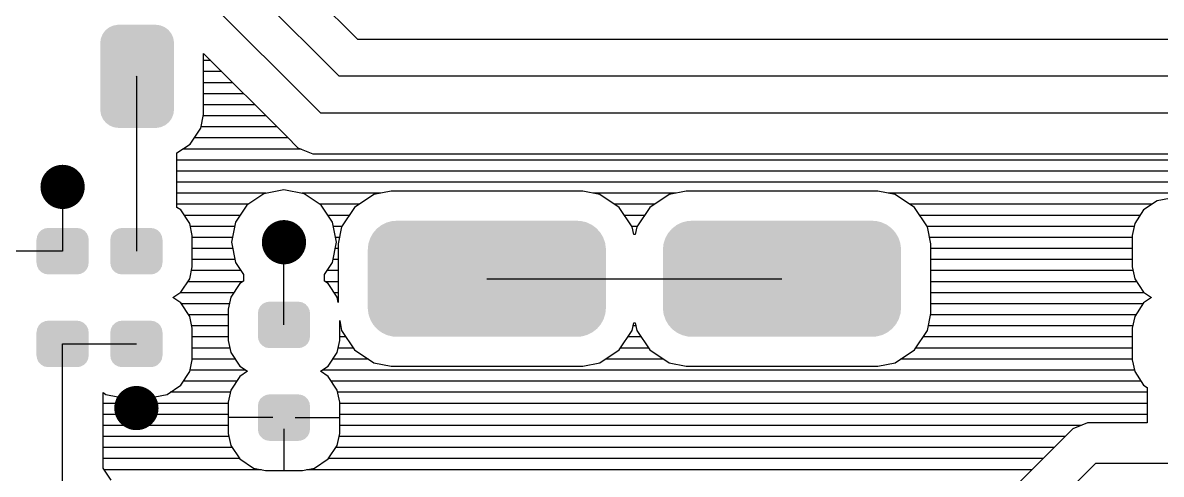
# Model space of a CAD drawing. Extents: x 295 to 953, y 10 to 290.
# Drawn here: x 679.37 to 724.44, y 166.66 to 184.55 of the extents above; entities that cross this region are included whole.
import ezdxf

# ---------------------------------------------------------------- set-up
doc = ezdxf.new("R2010")
doc.units = 0
doc.header["$LTSCALE"] = 5
doc.header["$MEASUREMENT"] = 0
doc.layers.get('0').update_dxf_attribs({"linetype": 'CONTINUOUS', "lineweight": 25})
doc.layers.add('DV-PEI-A6_BOT', color=7, linetype='CONTINUOUS')

msp = doc.modelspace()

# ---------------------------------------------------------------- linework, layer by layer
at = {"const_width": 0.876}
for points in [[(681.389, 178.044, -1), (680.513, 178.044, -1)], [(690.152, 175.853, -1), (689.276, 175.853, -1)], [(684.31, 169.281, -1), (683.434, 169.281, -1)]]:
    msp.add_lwpolyline(points, format="xyb", close=True, dxfattribs=at)
for points in [[(685.134, 184.27), (685.012, 184.36), (682.674, 184.27), (682.784, 184.36)], [(685.012, 184.36), (684.986, 184.379), (682.784, 184.36), (682.826, 184.379)], [(684.986, 184.379), (684.84, 184.437), (682.826, 184.379), (682.952, 184.437)], [(684.84, 184.437), (684.814, 184.447), (682.952, 184.437), (683.009, 184.447)], [(684.814, 184.447), (684.639, 184.469), (683.009, 184.447), (683.133, 184.469)], [(684.639, 184.469), (684.631, 184.47), (683.133, 184.469), (683.171, 184.47)], [(685.361, 183.778), (685.334, 183.923), (682.445, 183.778), (682.464, 183.923)], [(685.334, 183.923), (685.328, 183.96), (682.464, 183.923), (682.478, 183.96)], [(685.328, 183.96), (685.266, 184.094), (682.478, 183.96), (682.532, 184.094)], [(685.266, 184.094), (685.251, 184.127), (682.532, 184.094), (682.556, 184.127)], [(685.251, 184.127), (685.156, 184.243), (682.556, 184.127), (682.641, 184.243)], [(685.156, 184.243), (685.134, 184.27), (682.641, 184.243), (682.674, 184.27)], [(685.362, 183.74), (685.361, 183.778), (682.441, 183.74), (682.445, 183.778)], [(685.362, 181.111), (685.362, 183.74), (682.441, 181.111), (682.441, 183.74)], [(685.357, 181.073), (685.362, 181.111), (682.442, 181.073), (682.441, 181.111)], [(685.338, 180.928), (685.357, 181.073), (682.468, 180.928), (682.442, 181.073)], [(685.324, 180.892), (685.338, 180.928), (682.474, 180.892), (682.468, 180.928)], [(685.27, 180.757), (685.324, 180.892), (682.536, 180.757), (682.474, 180.892)], [(685.246, 180.725), (685.27, 180.757), (682.551, 180.725), (682.536, 180.757)], [(685.161, 180.609), (685.246, 180.725), (682.646, 180.609), (682.551, 180.725)], [(685.128, 180.582), (685.161, 180.609), (682.668, 180.582), (682.646, 180.609)], [(685.018, 180.492), (685.128, 180.582), (682.791, 180.492), (682.668, 180.582)], [(684.976, 180.473), (685.018, 180.492), (682.817, 180.473), (682.791, 180.492)], [(684.851, 180.415), (684.976, 180.473), (682.962, 180.415), (682.817, 180.473)], [(684.793, 180.404), (684.851, 180.415), (682.988, 180.404), (682.962, 180.415)], [(684.669, 180.382), (684.793, 180.404), (683.163, 180.382), (682.988, 180.404)], [(684.631, 180.381), (684.669, 180.382), (683.171, 180.381), (683.163, 180.382)], [(701.685, 176.644), (701.481, 176.692), (693.819, 176.644), (694, 176.692)], [(701.481, 176.692), (701.46, 176.697), (694, 176.692), (694.083, 176.697)], [(701.46, 176.697), (701.228, 176.704), (694.083, 176.697), (694.199, 176.704)], [(694.265, 176.704), (694.231, 176.705), (694.199, 176.704), (694.231, 176.705)], [(713.369, 176.644), (713.165, 176.692), (705.503, 176.644), (705.684, 176.692)], [(713.165, 176.692), (713.144, 176.697), (705.684, 176.692), (705.767, 176.697)], [(713.144, 176.697), (712.912, 176.704), (705.767, 176.697), (705.883, 176.704)], [(705.949, 176.704), (705.915, 176.705), (705.883, 176.704), (705.915, 176.705)], [(681.9, 176.22), (681.888, 176.232), (680.004, 176.22), (680.01, 176.232)], [(681.888, 176.232), (681.799, 176.325), (680.01, 176.232), (680.106, 176.325)], [(681.799, 176.325), (681.782, 176.334), (680.106, 176.325), (680.115, 176.334)], [(681.782, 176.334), (681.67, 176.393), (680.115, 176.334), (680.237, 176.393)], [(681.67, 176.393), (681.642, 176.398), (680.237, 176.393), (680.246, 176.398)], [(681.642, 176.398), (681.526, 176.417), (680.246, 176.398), (680.375, 176.417)], [(684.821, 176.22), (684.809, 176.232), (682.925, 176.22), (682.931, 176.232)], [(684.809, 176.232), (684.72, 176.325), (682.931, 176.232), (683.027, 176.325)], [(684.72, 176.325), (684.703, 176.334), (683.027, 176.325), (683.036, 176.334)], [(684.703, 176.334), (684.591, 176.393), (683.036, 176.334), (683.158, 176.393)], [(684.591, 176.393), (684.563, 176.398), (683.158, 176.393), (683.167, 176.398)], [(684.563, 176.398), (684.447, 176.417), (683.167, 176.398), (683.296, 176.417)], [(702.254, 176.21), (702.237, 176.237), (693.236, 176.21), (693.26, 176.237)], [(702.237, 176.237), (702.103, 176.386), (693.26, 176.237), (693.387, 176.386)], [(702.103, 176.386), (702.082, 176.409), (693.387, 176.386), (693.416, 176.409)], [(702.082, 176.409), (701.919, 176.529), (693.416, 176.409), (693.569, 176.529)], [(701.919, 176.529), (701.896, 176.546), (693.569, 176.529), (693.604, 176.546)], [(701.896, 176.546), (701.71, 176.632), (693.604, 176.546), (693.776, 176.632)], [(701.71, 176.632), (701.685, 176.644), (693.776, 176.632), (693.819, 176.644)], [(713.938, 176.21), (713.921, 176.237), (704.92, 176.21), (704.944, 176.237)], [(713.921, 176.237), (713.787, 176.386), (704.944, 176.237), (705.071, 176.386)], [(713.787, 176.386), (713.766, 176.409), (705.071, 176.386), (705.1, 176.409)], [(713.766, 176.409), (713.603, 176.529), (705.1, 176.409), (705.253, 176.529)], [(713.603, 176.529), (713.58, 176.546), (705.253, 176.529), (705.288, 176.546)], [(713.58, 176.546), (713.394, 176.632), (705.288, 176.546), (705.46, 176.632)], [(713.394, 176.632), (713.369, 176.644), (705.46, 176.632), (705.503, 176.644)], [(681.985, 175.036), (681.985, 175.959), (679.917, 175.036), (679.917, 175.959)], [(681.982, 175.959), (681.963, 176.088), (679.92, 175.959), (679.941, 176.088)], [(681.963, 176.088), (681.956, 176.103), (679.941, 176.088), (679.943, 176.103)], [(681.956, 176.103), (681.9, 176.22), (679.943, 176.103), (680.004, 176.22)], [(684.906, 175.036), (684.906, 175.959), (682.838, 175.036), (682.838, 175.959)], [(684.903, 175.959), (684.884, 176.088), (682.841, 175.959), (682.862, 176.088)], [(684.884, 176.088), (684.877, 176.103), (682.862, 176.088), (682.864, 176.103)], [(684.877, 176.103), (684.821, 176.22), (682.864, 176.103), (682.925, 176.22)], [(702.461, 175.589), (702.435, 175.786), (693.036, 175.589), (693.055, 175.786)], [(702.435, 175.786), (702.431, 175.819), (693.055, 175.786), (693.066, 175.819)], [(702.431, 175.819), (702.366, 176.007), (693.066, 175.819), (693.124, 176.007)], [(702.366, 176.007), (702.355, 176.038), (693.124, 176.007), (693.141, 176.038)], [(702.355, 176.038), (702.254, 176.21), (693.141, 176.038), (693.236, 176.21)], [(714.145, 175.589), (714.119, 175.786), (704.72, 175.589), (704.739, 175.786)], [(714.119, 175.786), (714.115, 175.819), (704.739, 175.786), (704.75, 175.819)], [(714.115, 175.819), (714.05, 176.007), (704.75, 175.819), (704.808, 176.007)], [(714.05, 176.007), (714.039, 176.038), (704.808, 176.007), (704.825, 176.038)], [(714.039, 176.038), (713.938, 176.21), (704.825, 176.038), (704.92, 176.21)], [(702.461, 175.556), (702.461, 175.589), (693.032, 175.556), (693.036, 175.589)], [(702.461, 175.553), (702.461, 175.556), (693.032, 175.553), (693.032, 175.556)], [(702.461, 173.257), (702.461, 175.553), (693.032, 173.257), (693.032, 175.553)], [(714.145, 175.556), (714.145, 175.589), (704.716, 175.556), (704.72, 175.589)], [(714.145, 175.553), (714.145, 175.556), (704.716, 175.553), (704.716, 175.556)], [(714.145, 173.257), (714.145, 175.553), (704.716, 173.257), (704.716, 175.553)], [(681.961, 174.906), (681.982, 175.036), (679.938, 174.906), (679.92, 175.036)], [(681.959, 174.892), (681.961, 174.906), (679.945, 174.892), (679.938, 174.906)], [(681.898, 174.775), (681.959, 174.892), (680.001, 174.775), (679.945, 174.892)], [(684.882, 174.906), (684.903, 175.036), (682.859, 174.906), (682.841, 175.036)], [(684.88, 174.892), (684.882, 174.906), (682.866, 174.892), (682.859, 174.906)], [(684.819, 174.775), (684.88, 174.892), (682.922, 174.775), (682.866, 174.892)], [(681.892, 174.762), (681.898, 174.775), (680.013, 174.762), (680.001, 174.775)], [(681.796, 174.669), (681.892, 174.762), (680.103, 174.669), (680.013, 174.762)], [(681.787, 174.66), (681.796, 174.669), (680.12, 174.66), (680.103, 174.669)], [(681.665, 174.601), (681.787, 174.66), (680.232, 174.601), (680.12, 174.66)], [(681.656, 174.596), (681.665, 174.601), (680.259, 174.596), (680.232, 174.601)], [(681.526, 174.577), (681.656, 174.596), (680.375, 174.577), (680.259, 174.596)], [(684.813, 174.762), (684.819, 174.775), (682.934, 174.762), (682.922, 174.775)], [(684.717, 174.669), (684.813, 174.762), (683.024, 174.669), (682.934, 174.762)], [(684.708, 174.66), (684.717, 174.669), (683.041, 174.66), (683.024, 174.669)], [(684.586, 174.601), (684.708, 174.66), (683.153, 174.601), (683.041, 174.66)], [(684.577, 174.596), (684.586, 174.601), (683.18, 174.596), (683.153, 174.601)], [(684.447, 174.577), (684.577, 174.596), (683.296, 174.577), (683.18, 174.596)], [(690.745, 173.038), (690.726, 173.167), (688.683, 173.038), (688.704, 173.167)], [(690.726, 173.167), (690.719, 173.182), (688.704, 173.167), (688.706, 173.182)], [(690.719, 173.182), (690.663, 173.299), (688.706, 173.182), (688.767, 173.299)], [(690.663, 173.299), (690.651, 173.311), (688.767, 173.299), (688.773, 173.311)], [(690.651, 173.311), (690.562, 173.404), (688.773, 173.311), (688.869, 173.404)], [(690.562, 173.404), (690.545, 173.413), (688.869, 173.404), (688.878, 173.413)], [(690.545, 173.413), (690.433, 173.472), (688.878, 173.413), (689, 173.472)], [(690.433, 173.472), (690.405, 173.477), (689, 173.472), (689.009, 173.477)], [(690.405, 173.477), (690.289, 173.496), (689.009, 173.477), (689.138, 173.496)], [(702.461, 173.254), (702.461, 173.257), (693.032, 173.254), (693.032, 173.257)], [(702.458, 173.22), (702.461, 173.254), (693.033, 173.22), (693.032, 173.254)], [(702.438, 173.023), (702.458, 173.22), (693.058, 173.023), (693.033, 173.22)], [(714.145, 173.254), (714.145, 173.257), (704.716, 173.254), (704.716, 173.257)], [(714.142, 173.22), (714.145, 173.254), (704.717, 173.22), (704.716, 173.254)], [(714.122, 173.023), (714.142, 173.22), (704.742, 173.023), (704.717, 173.22)], [(681.888, 172.558), (681.799, 172.65), (680.01, 172.558), (680.106, 172.65)], [(681.799, 172.65), (681.782, 172.659), (680.106, 172.65), (680.115, 172.659)], [(681.782, 172.659), (681.67, 172.718), (680.115, 172.659), (680.237, 172.718)], [(681.67, 172.718), (681.642, 172.723), (680.237, 172.718), (680.246, 172.723)], [(681.642, 172.723), (681.526, 172.743), (680.246, 172.723), (680.375, 172.743)], [(684.809, 172.558), (684.72, 172.65), (682.931, 172.558), (683.027, 172.65)], [(684.72, 172.65), (684.703, 172.659), (683.027, 172.65), (683.036, 172.659)], [(684.703, 172.659), (684.591, 172.718), (683.036, 172.659), (683.158, 172.718)], [(684.591, 172.718), (684.563, 172.723), (683.158, 172.718), (683.167, 172.723)], [(684.563, 172.723), (684.447, 172.743), (683.167, 172.723), (683.296, 172.743)], [(690.748, 172.115), (690.748, 173.038), (688.68, 172.115), (688.68, 173.038)], [(702.428, 172.991), (702.438, 173.023), (693.063, 172.991), (693.058, 173.023)], [(702.369, 172.802), (702.428, 172.991), (693.128, 172.802), (693.063, 172.991)], [(702.352, 172.771), (702.369, 172.802), (693.138, 172.771), (693.128, 172.802)], [(702.257, 172.599), (702.352, 172.771), (693.24, 172.599), (693.138, 172.771)], [(714.112, 172.991), (714.122, 173.023), (704.747, 172.991), (704.742, 173.023)], [(714.053, 172.802), (714.112, 172.991), (704.812, 172.802), (704.747, 172.991)], [(714.036, 172.771), (714.053, 172.802), (704.822, 172.771), (704.812, 172.802)], [(713.941, 172.599), (714.036, 172.771), (704.924, 172.599), (704.822, 172.771)], [(681.985, 171.361), (681.985, 172.284), (679.917, 171.361), (679.917, 172.284)], [(681.982, 172.284), (681.963, 172.413), (679.92, 172.284), (679.941, 172.413)], [(681.963, 172.413), (681.956, 172.428), (679.941, 172.413), (679.943, 172.428)], [(681.956, 172.428), (681.9, 172.545), (679.943, 172.428), (680.004, 172.545)], [(681.9, 172.545), (681.888, 172.558), (680.004, 172.545), (680.01, 172.558)], [(684.906, 171.361), (684.906, 172.284), (682.838, 171.361), (682.838, 172.284)], [(684.903, 172.284), (684.884, 172.413), (682.841, 172.284), (682.862, 172.413)], [(684.884, 172.413), (684.877, 172.428), (682.862, 172.413), (682.864, 172.428)], [(684.877, 172.428), (684.821, 172.545), (682.864, 172.428), (682.925, 172.545)], [(684.821, 172.545), (684.809, 172.558), (682.925, 172.545), (682.931, 172.558)], [(702.234, 172.572), (702.257, 172.599), (693.256, 172.572), (693.24, 172.599)], [(702.107, 172.423), (702.234, 172.572), (693.39, 172.423), (693.256, 172.572)], [(702.077, 172.4), (702.107, 172.423), (693.411, 172.4), (693.39, 172.423)], [(701.924, 172.28), (702.077, 172.4), (693.574, 172.28), (693.411, 172.4)], [(701.889, 172.263), (701.924, 172.28), (693.598, 172.263), (693.574, 172.28)], [(701.717, 172.177), (701.889, 172.263), (693.783, 172.177), (693.598, 172.263)], [(701.674, 172.166), (701.717, 172.177), (693.808, 172.166), (693.783, 172.177)], [(713.918, 172.572), (713.941, 172.599), (704.94, 172.572), (704.924, 172.599)], [(713.791, 172.423), (713.918, 172.572), (705.074, 172.423), (704.94, 172.572)], [(713.761, 172.4), (713.791, 172.423), (705.095, 172.4), (705.074, 172.423)], [(713.608, 172.28), (713.761, 172.4), (705.258, 172.28), (705.095, 172.4)], [(713.573, 172.263), (713.608, 172.28), (705.282, 172.263), (705.258, 172.28)], [(713.401, 172.177), (713.573, 172.263), (705.467, 172.177), (705.282, 172.263)], [(713.358, 172.166), (713.401, 172.177), (705.492, 172.166), (705.467, 172.177)], [(690.724, 171.985), (690.745, 172.115), (688.701, 171.985), (688.683, 172.115)], [(690.722, 171.971), (690.724, 171.985), (688.708, 171.971), (688.701, 171.985)], [(690.661, 171.854), (690.722, 171.971), (688.764, 171.854), (688.708, 171.971)], [(690.655, 171.841), (690.661, 171.854), (688.776, 171.841), (688.764, 171.854)], [(690.559, 171.748), (690.655, 171.841), (688.866, 171.748), (688.776, 171.841)], [(690.55, 171.739), (690.559, 171.748), (688.883, 171.739), (688.866, 171.748)], [(690.428, 171.68), (690.55, 171.739), (688.995, 171.68), (688.883, 171.739)], [(701.493, 172.118), (701.674, 172.166), (694.013, 172.118), (693.808, 172.166)], [(701.411, 172.113), (701.493, 172.118), (694.033, 172.113), (694.013, 172.118)], [(701.294, 172.106), (701.411, 172.113), (694.265, 172.106), (694.033, 172.113)], [(701.262, 172.104), (701.294, 172.106), (701.262, 172.104), (701.228, 172.106)], [(713.177, 172.118), (713.358, 172.166), (705.697, 172.118), (705.492, 172.166)], [(713.095, 172.113), (713.177, 172.118), (705.717, 172.113), (705.697, 172.118)], [(712.978, 172.106), (713.095, 172.113), (705.949, 172.106), (705.717, 172.113)], [(712.946, 172.104), (712.978, 172.106), (712.946, 172.104), (712.912, 172.106)], [(681.961, 171.232), (681.982, 171.361), (679.938, 171.232), (679.92, 171.361)], [(684.882, 171.232), (684.903, 171.361), (682.859, 171.232), (682.841, 171.361)], [(690.419, 171.675), (690.428, 171.68), (689.022, 171.675), (688.995, 171.68)], [(690.289, 171.656), (690.419, 171.675), (689.138, 171.656), (689.022, 171.675)], [(681.959, 171.217), (681.961, 171.232), (679.945, 171.217), (679.938, 171.232)], [(681.898, 171.1), (681.959, 171.217), (680.001, 171.1), (679.945, 171.217)], [(681.892, 171.087), (681.898, 171.1), (680.013, 171.087), (680.001, 171.1)], [(681.796, 170.995), (681.892, 171.087), (680.103, 170.995), (680.013, 171.087)], [(681.787, 170.986), (681.796, 170.995), (680.12, 170.986), (680.103, 170.995)], [(681.665, 170.927), (681.787, 170.986), (680.232, 170.927), (680.12, 170.986)], [(681.656, 170.922), (681.665, 170.927), (680.259, 170.922), (680.232, 170.927)], [(681.526, 170.902), (681.656, 170.922), (680.375, 170.902), (680.259, 170.922)], [(684.88, 171.217), (684.882, 171.232), (682.866, 171.217), (682.859, 171.232)], [(684.819, 171.1), (684.88, 171.217), (682.922, 171.1), (682.866, 171.217)], [(684.813, 171.087), (684.819, 171.1), (682.934, 171.087), (682.922, 171.1)], [(684.717, 170.995), (684.813, 171.087), (683.024, 170.995), (682.934, 171.087)], [(684.708, 170.986), (684.717, 170.995), (683.041, 170.986), (683.024, 170.995)], [(684.586, 170.927), (684.708, 170.986), (683.153, 170.927), (683.041, 170.986)], [(684.577, 170.922), (684.586, 170.927), (683.18, 170.922), (683.153, 170.927)], [(684.447, 170.902), (684.577, 170.922), (683.296, 170.902), (683.18, 170.922)], [(690.745, 169.363), (690.726, 169.492), (688.683, 169.363), (688.704, 169.492)], [(690.726, 169.492), (690.719, 169.507), (688.704, 169.492), (688.706, 169.507)], [(690.719, 169.507), (690.663, 169.624), (688.706, 169.507), (688.767, 169.624)], [(690.663, 169.624), (690.651, 169.637), (688.767, 169.624), (688.773, 169.637)], [(690.651, 169.637), (690.562, 169.729), (688.773, 169.637), (688.869, 169.729)], [(690.562, 169.729), (690.545, 169.738), (688.869, 169.729), (688.878, 169.738)], [(690.545, 169.738), (690.433, 169.797), (688.878, 169.738), (689, 169.797)], [(690.433, 169.797), (690.405, 169.802), (689, 169.797), (689.009, 169.802)], [(690.405, 169.802), (690.289, 169.822), (689.009, 169.802), (689.138, 169.822)], [(690.748, 168.44), (690.748, 169.363), (688.68, 168.44), (688.68, 169.363)], [(690.724, 168.311), (690.745, 168.44), (688.701, 168.311), (688.683, 168.44)], [(690.722, 168.296), (690.724, 168.311), (688.708, 168.296), (688.701, 168.311)], [(690.661, 168.179), (690.722, 168.296), (688.764, 168.179), (688.708, 168.296)], [(690.655, 168.166), (690.661, 168.179), (688.776, 168.166), (688.764, 168.179)], [(690.559, 168.074), (690.655, 168.166), (688.866, 168.074), (688.776, 168.166)], [(690.55, 168.065), (690.559, 168.074), (688.883, 168.065), (688.866, 168.074)], [(690.428, 168.006), (690.55, 168.065), (688.995, 168.006), (688.883, 168.065)], [(690.419, 168.001), (690.428, 168.006), (689.022, 168.001), (688.995, 168.006)], [(690.289, 167.981), (690.419, 168.001), (689.138, 167.981), (689.022, 168.001)]]:
    msp.add_solid(points)
at = {"layer": 'DV-PEI-A6_BOT'}
for p, q in [((691.905, 182.426), (686.793, 187.537)), ((692.635, 183.886), (689.714, 186.807)), ((691.174, 180.965), (686.063, 186.077)), ((754.706, 183.886), (692.635, 183.886)), ((686.53, 183.337), (689.813, 180.054)), ((686.53, 180.919), (686.53, 183.337)), ((686.816, 183.051), (686.53, 183.051)), ((687.254, 182.613), (686.53, 182.613)), ((683.872, 182.397), (683.901, 182.426)), ((683.872, 182.397), (683.872, 175.497)), ((687.693, 182.175), (686.53, 182.175)), ((753.246, 182.426), (691.905, 182.426)), ((688.131, 181.736), (686.53, 181.736)), ((688.569, 181.298), (686.53, 181.298)), ((686.425, 180.369), (686.53, 180.919)), ((689.007, 180.86), (686.518, 180.86)), ((751.785, 180.965), (691.174, 180.965)), ((686.004, 179.738), (686.425, 180.369)), ((689.445, 180.422), (686.431, 180.422)), ((689.883, 179.984), (686.168, 179.984)), ((689.813, 180.054), (690.269, 179.598)), ((685.478, 179.394), (686.004, 179.738)), ((685.478, 177.226), (685.478, 179.394)), ((690.397, 179.546), (685.712, 179.546)), ((690.269, 179.598), (690.859, 179.359)), ((729.597, 179.107), (685.478, 179.107)), ((690.859, 179.359), (729.761, 179.359)), ((729.381, 178.669), (685.478, 178.669)), ((680.951, 178.044), (680.951, 175.497)), ((729.293, 178.231), (685.478, 178.231)), ((689.013, 177.793), (685.478, 177.793)), ((688.919, 177.776), (688.242, 177.326)), ((689.714, 177.933), (688.919, 177.776)), ((690.514, 177.776), (689.714, 177.933)), ((693.552, 177.793), (690.421, 177.793)), ((691.192, 177.326), (690.514, 177.776)), ((693.278, 177.74), (692.512, 177.226)), ((693.955, 177.875), (693.278, 177.74)), ((701.544, 177.875), (693.955, 177.875)), ((702.222, 177.74), (701.544, 177.875)), ((705.236, 177.793), (701.947, 177.793)), ((702.987, 177.226), (702.222, 177.74)), ((704.962, 177.74), (704.196, 177.226)), ((705.639, 177.875), (704.962, 177.74)), ((713.228, 177.875), (705.639, 177.875)), ((713.906, 177.74), (713.228, 177.875)), ((729.305, 177.793), (713.631, 177.793)), ((714.671, 177.226), (713.906, 177.74)), ((724.766, 177.589), (724.287, 177.495)), ((688.288, 177.355), (685.478, 177.355)), ((685.625, 177.133), (685.478, 177.226)), ((685.981, 176.595), (685.625, 177.133)), ((688.242, 177.326), (687.792, 176.648)), ((692.705, 177.355), (691.145, 177.355)), ((691.642, 176.648), (691.192, 177.326)), ((692.512, 177.226), (691.998, 176.461)), ((704.389, 177.355), (702.794, 177.355)), ((703.501, 176.461), (702.987, 177.226)), ((704.196, 177.226), (703.682, 176.461)), ((724.082, 177.355), (714.478, 177.355)), ((715.185, 176.461), (714.671, 177.226)), ((723.749, 177.133), (723.393, 176.595)), ((724.287, 177.495), (723.749, 177.133)), ((687.973, 176.917), (685.771, 176.917)), ((692.308, 176.917), (691.461, 176.917)), ((703.992, 176.917), (703.191, 176.917)), ((723.603, 176.917), (714.875, 176.917)), ((686.08, 176.122), (685.981, 176.595)), ((687.757, 176.479), (686.004, 176.479)), ((687.792, 176.648), (687.634, 175.853)), ((691.8, 175.853), (691.642, 176.648)), ((692.016, 176.479), (691.677, 176.479)), ((691.998, 176.461), (691.864, 175.783)), ((703.7, 176.479), (703.484, 176.479)), ((703.559, 176.157), (703.501, 176.461)), ((703.682, 176.461), (703.624, 176.157)), ((723.37, 176.479), (715.168, 176.479)), ((715.319, 175.783), (715.185, 176.461)), ((723.393, 176.595), (723.294, 176.122)), ((686.08, 174.878), (686.08, 176.122)), ((687.669, 176.04), (686.08, 176.04)), ((687.634, 175.853), (687.792, 175.053)), ((689.714, 172.576), (689.714, 175.853)), ((691.642, 175.053), (691.8, 175.853)), ((691.916, 176.04), (691.764, 176.04)), ((691.864, 175.783), (691.864, 173.47)), ((703.624, 176.157), (703.559, 176.157)), ((723.294, 176.04), (715.267, 176.04)), ((715.319, 173.032), (715.319, 175.783)), ((723.294, 176.122), (723.294, 174.878)), ((680.951, 175.497), (678.03, 175.497)), ((687.681, 175.602), (686.08, 175.602)), ((691.864, 175.602), (691.753, 175.602)), ((723.294, 175.602), (715.319, 175.602)), ((685.981, 174.405), (686.08, 174.878)), ((687.769, 175.164), (686.08, 175.164)), ((687.792, 175.053), (688.107, 174.574)), ((691.32, 174.574), (691.642, 175.053)), ((691.864, 175.164), (691.665, 175.164)), ((723.294, 175.164), (715.319, 175.164)), ((723.294, 174.878), (723.393, 174.405)), ((688.008, 174.726), (686.051, 174.726)), ((688.107, 174.574), (688.107, 174.305)), ((691.32, 174.305), (691.32, 174.574)), ((691.864, 174.726), (691.426, 174.726)), ((723.323, 174.726), (715.319, 174.726)), ((685.625, 173.867), (685.981, 174.405)), ((688.084, 174.288), (685.905, 174.288)), ((687.967, 174.212), (687.611, 173.674)), ((688.107, 174.305), (687.967, 174.212)), ((691.467, 174.212), (691.32, 174.305)), ((691.864, 174.288), (691.35, 174.288)), ((691.823, 173.674), (691.467, 174.212)), ((697.747, 174.405), (709.431, 174.405)), ((723.469, 174.288), (715.319, 174.288)), ((723.393, 174.405), (723.749, 173.867)), ((685.315, 173.663), (685.625, 173.867)), ((685.625, 173.452), (685.315, 173.663)), ((687.728, 173.85), (685.601, 173.85)), ((687.611, 173.674), (687.511, 173.201)), ((691.864, 173.85), (691.706, 173.85)), ((691.864, 173.47), (691.823, 173.674)), ((723.773, 173.85), (715.319, 173.85)), ((723.749, 173.867), (724.059, 173.663)), ((724.059, 173.663), (723.749, 173.452)), ((685.981, 172.915), (685.625, 173.452)), ((687.558, 173.412), (685.654, 173.412)), ((687.511, 173.201), (687.511, 171.957)), ((723.72, 173.412), (715.319, 173.412)), ((723.749, 173.452), (723.393, 172.915)), ((687.511, 172.973), (685.946, 172.973)), ((686.08, 172.442), (685.981, 172.915)), ((691.922, 171.957), (691.922, 172.757)), ((691.922, 172.757), (691.998, 172.354)), ((703.501, 172.354), (703.559, 172.652)), ((703.559, 172.652), (703.624, 172.652)), ((703.624, 172.652), (703.682, 172.354)), ((715.185, 172.354), (715.319, 173.032)), ((723.428, 172.973), (715.308, 172.973)), ((723.393, 172.915), (723.294, 172.442)), ((687.511, 172.535), (686.057, 172.535)), ((686.08, 171.197), (686.08, 172.442)), ((691.963, 172.535), (691.922, 172.535)), ((691.998, 172.354), (692.512, 171.583)), ((702.987, 171.583), (703.501, 172.354)), ((703.647, 172.535), (703.536, 172.535)), ((703.682, 172.354), (704.196, 171.583)), ((714.671, 171.583), (715.185, 172.354)), ((723.317, 172.535), (715.22, 172.535)), ((723.294, 172.442), (723.294, 171.197)), ((680.951, 171.823), (683.872, 171.823)), ((680.951, 165.63), (680.951, 171.823)), ((687.511, 172.097), (686.08, 172.097)), ((687.511, 171.957), (687.611, 171.484)), ((691.823, 171.484), (691.922, 171.957)), ((692.168, 172.097), (691.922, 172.097)), ((703.852, 172.097), (703.332, 172.097)), ((723.294, 172.097), (715.016, 172.097)), ((687.57, 171.659), (686.08, 171.659)), ((687.611, 171.484), (687.967, 170.946)), ((691.467, 170.946), (691.823, 171.484)), ((692.466, 171.659), (691.864, 171.659)), ((692.512, 171.583), (693.278, 171.075)), ((702.222, 171.075), (702.987, 171.583)), ((704.15, 171.659), (703.034, 171.659)), ((704.196, 171.583), (704.962, 171.075)), ((713.906, 171.075), (714.671, 171.583)), ((723.294, 171.659), (714.718, 171.659)), ((685.981, 170.724), (686.08, 171.197)), ((687.78, 171.221), (686.08, 171.221)), ((687.967, 170.946), (688.277, 170.742)), ((691.157, 170.742), (691.467, 170.946)), ((693.056, 171.221), (691.653, 171.221)), ((693.278, 171.075), (693.955, 170.94)), ((693.955, 170.94), (701.544, 170.94)), ((701.544, 170.94), (702.222, 171.075)), ((704.74, 171.221), (702.444, 171.221)), ((704.962, 171.075), (705.639, 170.94)), ((705.639, 170.94), (713.228, 170.94)), ((713.228, 170.94), (713.906, 171.075)), ((723.294, 171.221), (714.128, 171.221)), ((723.294, 171.197), (723.393, 170.724)), ((685.625, 170.187), (685.981, 170.724)), ((688.207, 170.783), (685.998, 170.783)), ((687.967, 170.531), (687.611, 169.994)), ((688.277, 170.742), (687.967, 170.531)), ((691.467, 170.531), (691.157, 170.742)), ((723.376, 170.783), (691.227, 170.783)), ((691.823, 169.994), (691.467, 170.531)), ((723.393, 170.724), (723.749, 170.187)), ((685.087, 169.825), (685.625, 170.187)), ((687.844, 170.344), (685.73, 170.344)), ((687.611, 169.994), (687.511, 169.521)), ((723.644, 170.344), (691.589, 170.344)), ((691.922, 169.521), (691.823, 169.994)), ((723.749, 170.187), (723.89, 170.093)), ((723.89, 170.093), (723.89, 168.697)), ((682.557, 166.904), (682.557, 169.895)), ((682.557, 169.895), (682.663, 169.825)), ((687.511, 169.468), (682.557, 169.468)), ((682.663, 169.825), (683.142, 169.731)), ((683.142, 169.731), (684.608, 169.731)), ((684.608, 169.731), (685.087, 169.825)), ((687.593, 169.906), (685.21, 169.906)), ((687.511, 169.521), (687.511, 168.276)), ((723.89, 169.906), (691.84, 169.906)), ((691.922, 168.276), (691.922, 169.521)), ((723.89, 169.468), (691.922, 169.468)), ((687.511, 169.03), (682.557, 169.03)), ((723.89, 169.03), (691.922, 169.03)), ((687.511, 168.592), (682.557, 168.592)), ((689.276, 168.902), (687.511, 168.902)), ((690.152, 168.902), (691.922, 168.902)), ((721.284, 168.592), (691.922, 168.592)), ((721.529, 168.697), (720.939, 168.452)), ((723.89, 168.697), (721.529, 168.697)), ((687.541, 168.154), (682.557, 168.154)), ((687.511, 168.276), (687.611, 167.803)), ((689.714, 168.463), (689.714, 166.81)), ((691.823, 167.803), (691.922, 168.276)), ((720.641, 168.154), (691.893, 168.154)), ((720.939, 168.452), (718.749, 166.261)), ((687.663, 167.716), (682.557, 167.716)), ((687.611, 167.803), (687.967, 167.266)), ((691.467, 167.266), (691.823, 167.803)), ((720.203, 167.716), (691.77, 167.716)), ((687.955, 167.277), (682.557, 167.277)), ((687.967, 167.266), (688.505, 166.904)), ((690.929, 166.904), (691.467, 167.266)), ((719.765, 167.277), (691.478, 167.277)), ((682.879, 166.425), (682.557, 166.904)), ((688.826, 166.839), (682.604, 166.839)), ((688.505, 166.904), (688.984, 166.81)), ((688.984, 166.81), (690.45, 166.81)), ((690.45, 166.81), (690.929, 166.904)), ((719.327, 166.839), (690.608, 166.839)), ((721.845, 167.09), (719.654, 164.9)), ((725.496, 167.09), (721.845, 167.09))]:
    msp.add_line(p, q, dxfattribs=at)

doc.saveas('drawing.dxf')
